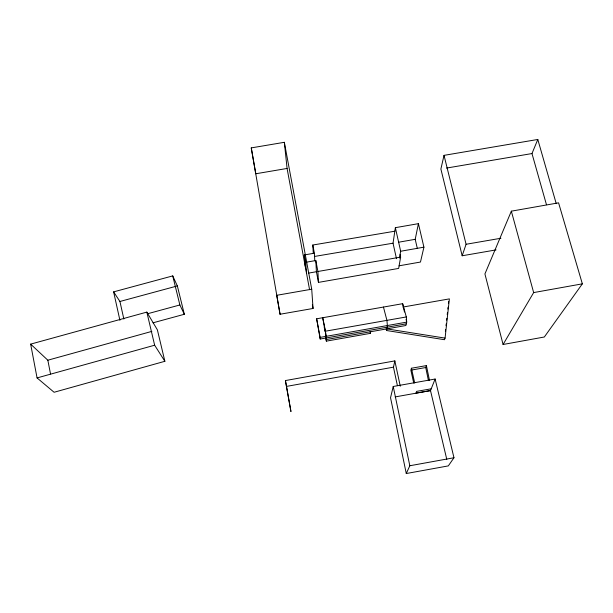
<?xml version="1.0" encoding="UTF-8"?>
<svg xmlns="http://www.w3.org/2000/svg" width="613" height="613" viewBox="0 0 613 613"><rect width="100%" height="100%" fill="white"/><g stroke="black" fill="none" stroke-linecap="round" stroke-linejoin="round"><path stroke-width="0.92" d="M445.39 331.342L445.597 329.48M446.003 325.764L446.21 323.909M446.616 320.193L446.823 318.331M447.229 314.615L447.436 312.753M447.842 309.036L448.049 307.174M448.455 303.458L448.662 301.604M386.152 328.744L386.527 330.514L444.471 339.709L445.076 338.108L449.383 298.883L402.841 307.067M325.672 337.464L326.361 341.135L370.444 333.349L370.635 331.725M396.488 258.686L393.04 243.192L395.362 227.676L418.418 223.661L423.92 247.177L420.472 262.05L399.048 265.812M386.527 330.514L387.378 325.541L386.918 320.354L383.454 307.052M399.477 258.096L400.664 251.246L395.362 227.676M400.082 254.594L400.641 257.1L398.657 268.417L318.446 282.386L316.408 271.728L315.81 260.533L305.657 262.31L306.561 273.459M417.315 248.411L415.208 239.315L418.418 223.661M397.377 385.516L393.462 367.164L394.849 360.896L285.428 380.566L290.93 411.438L285.428 380.566M556.244 203.669L537.8 139.465L444.019 155.357L440.885 169.027L462.171 255.767L496.063 249.897M393.224 386.489L390.542 397.737L406.273 473.535L448.325 465.895L453.965 457.75L435.123 379.026L393.224 386.489L409.821 465.75L406.273 473.535M429.483 380.451L426.41 365.593L411.423 368.237L410.863 370.168L413.721 383.033M462.171 255.767L466.072 244.273L444.019 155.357M428.41 380.451L425.736 367.532L426.41 365.593M435.123 379.026L430.502 390.596L446.785 459.39M546.474 204.734L531.977 153.556L537.8 139.465M511.342 211.171L484.921 273.934L503.081 344.483L544.329 337.004L582.35 283.842L558.581 202.842L511.342 211.171L533.655 292.585L503.081 344.483M37.064 377.922L154.645 345.211L164.874 361.295L54.09 392.266L37.064 377.922L30.65 344.131L146.829 312.109L157.38 329.848L164.874 361.295M30.65 344.131L47.837 360.206L151.855 331.38M153.02 322.813L184.329 314.27L177.349 285.934L172.736 275.904L113.62 291.872L119.918 320.315M113.62 291.872L119.933 301.481L177.349 285.934M147.695 313.726L179.87 304.967L184.329 314.27M286.6 386.389L393.462 367.164M409.821 465.75L453.965 457.75M533.655 292.585L582.35 283.842M395.186 396.91L430.502 390.596L415.966 393.148L416.572 391.378L431.215 388.811M320.193 339.02L320.109 337.403L406.695 322.131L406.312 316.944L402.641 303.688L316.637 318.791L320.193 339.02L406.304 323.825M411.79 369.999L425.736 367.532M305.236 266.295L304.293 254.954L314.369 253.192L312.799 245.024L394.833 231.208M398.58 242.219L415.208 239.315M400.664 251.246L423.92 247.177M308.354 273.145L316.408 271.728M280.057 314.247L313.059 308.469L311.718 289.198L284.34 142.308L251.261 147.894L280.057 314.247L276.731 295.297L311.718 289.198M326.361 341.135L325.495 331.181L406.312 316.944M466.072 244.273L500.928 238.25M318.446 282.386L317.917 271.482L400.641 257.1M284.34 142.308L287.076 168.452L255.782 173.77L251.261 147.894M446.517 168.069L531.977 153.556M314.415 256.464L393.04 243.192M386.811 328.875L445.076 338.108M172.736 275.904L179.87 304.967M146.829 312.109L154.645 345.211M411.423 368.237L414.717 383.048M119.933 301.481L123.849 319.028M402.641 303.688L404.465 311.986M406.09 319.365L406.695 322.131L405.913 325.503L326.308 339.548L325.963 337.709M394.849 360.896L400.274 386.205M325.495 331.181L322.699 317.726L326.208 336.33M370.083 331.579L370.444 333.349M47.837 360.206L50.519 373.945M315.81 260.533L317.917 271.482M324.17 326.844L325.036 331.464M316.637 318.791L320.109 337.403M304.293 254.954L305.657 262.31M287.076 168.452L309.573 289.673M312.362 304.707L313.059 308.469M312.799 245.024L313.266 253.054M314.369 253.192L314.791 260.786"/></g></svg>
